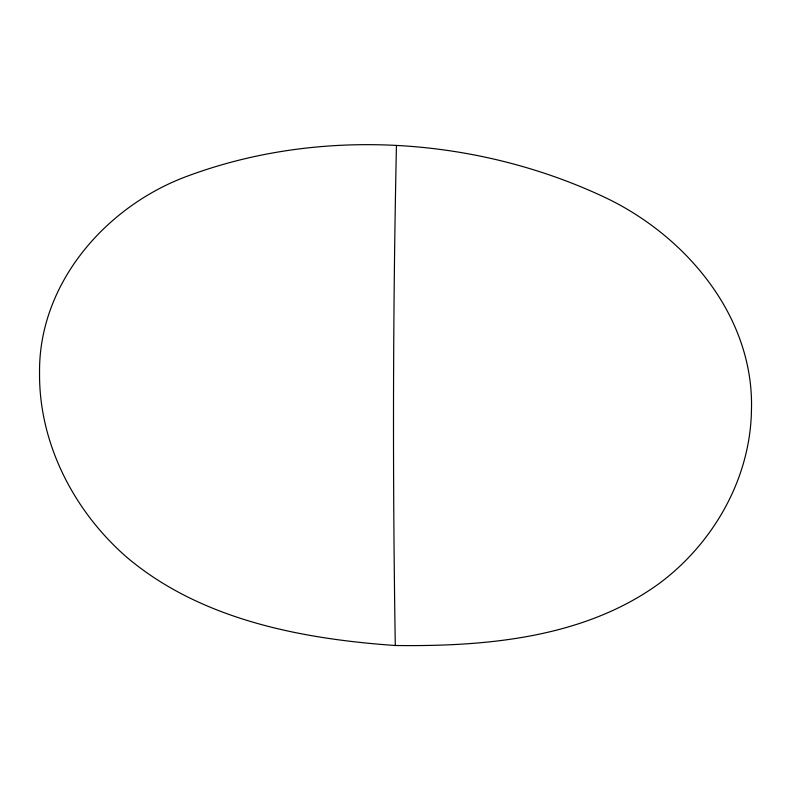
<?xml version="1.0" encoding="UTF-8"?>
<svg xmlns="http://www.w3.org/2000/svg" width="791" height="791" viewBox="0 0 791 791"><rect width="100%" height="100%" fill="white"/><g stroke="black" fill="none" stroke-linecap="round" stroke-linejoin="round"><path stroke-width="1.19" d="M396.439 145.821C392.87 312.356 392.633 478.95 395.292 645.505C485.348 646.633 583.244 638.278 658.537 583.985C713.175 543.694 750.441 478.674 751.45 410.163C754.337 317.043 686.44 236.311 605.629 197.74C477.191 136.952 320.454 126.392 186.735 176.393C105.51 206.51 38.363 283.811 39.55 373.184C38.967 443.781 74.225 511.648 126.995 557.428C200.914 619.788 301.351 638.92 395.292 645.505"/></g></svg>
